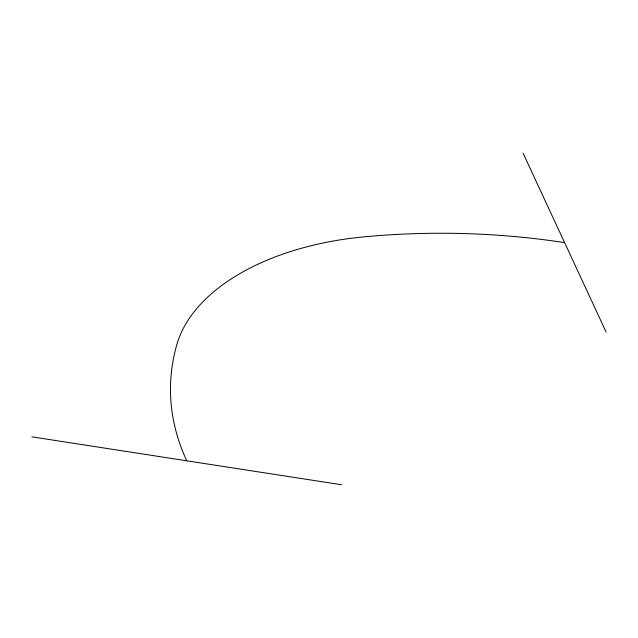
<?xml version="1.0" encoding="UTF-8"?>
<svg xmlns="http://www.w3.org/2000/svg" width="638" height="638" viewBox="0 0 638 638"><rect width="100%" height="100%" fill="white"/><g stroke="black" fill="none" stroke-linecap="round" stroke-linejoin="round"><path stroke-width="0.96" d="M31.9 436.847L341.601 484.752M523.12 153.248L606.1 332.047M564.606 242.647A477.527 275.696 0 0 0 363.493 236.905A226.45 130.734 0 0 0 176.814 344.687A477.527 275.696 0 0 0 186.751 460.803"/></g></svg>
